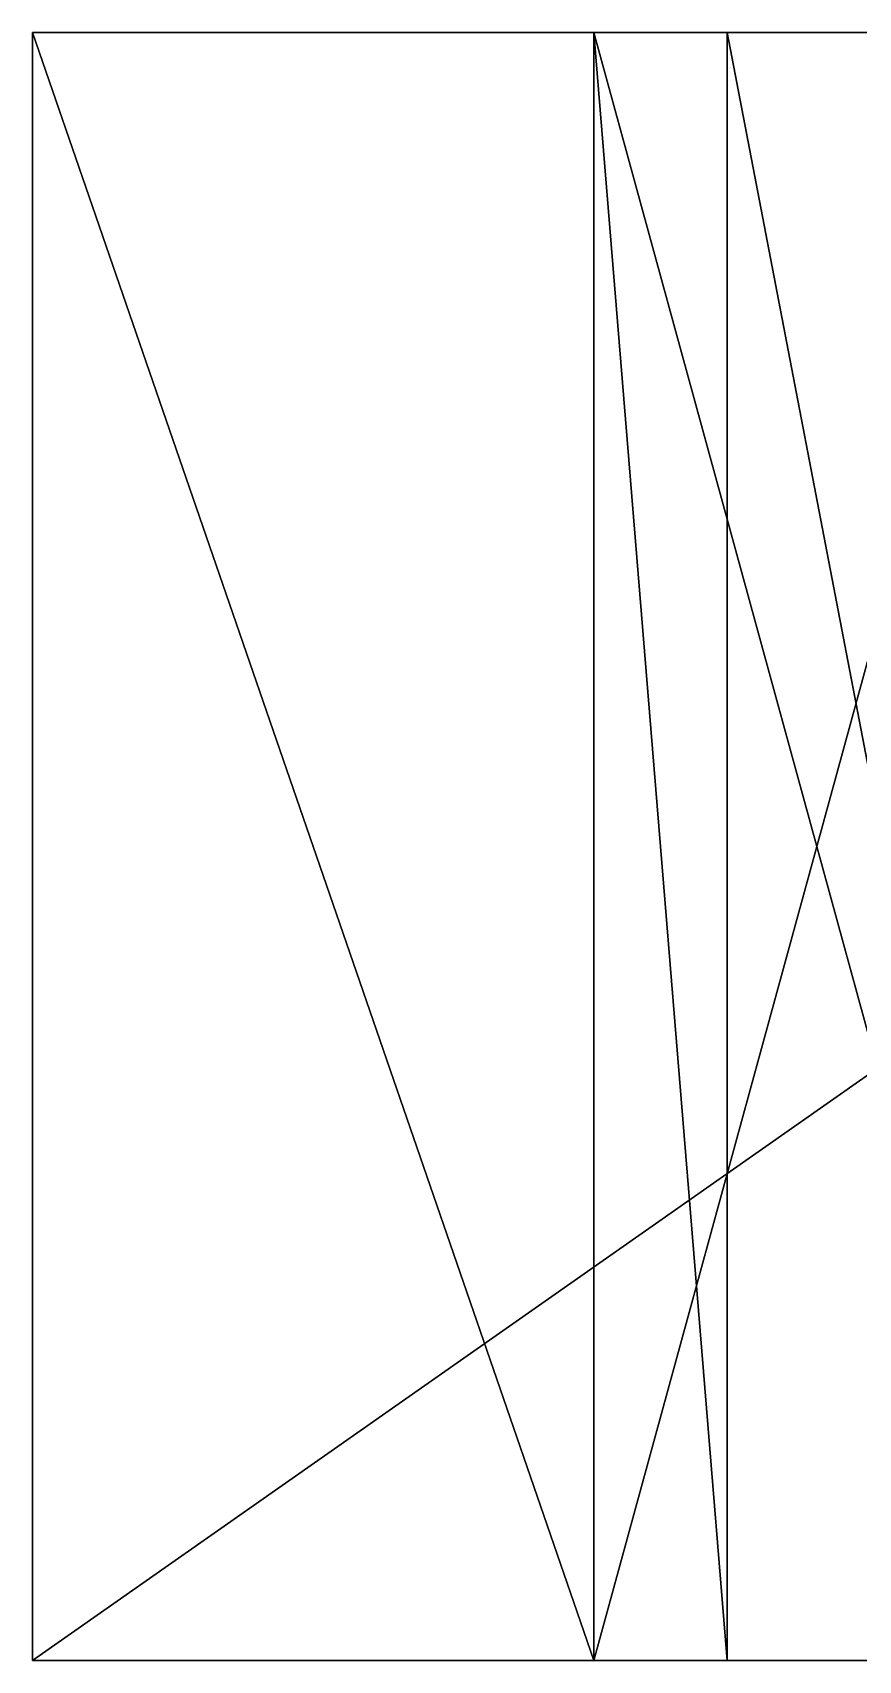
# Model space of a CAD drawing. Extents: x -474 to 401, y -269 to 261.
# Drawn here: x -65 to -58.34, y -269 to -255.88 of the extents above; entities that cross this region are included whole.
import ezdxf

# ---------------------------------------------------------------- set-up
doc = ezdxf.new("R2010")
doc.units = 0

msp = doc.modelspace()

# ---------------------------------------------------------------- meshes
at = {"layer": 'OBJECT170', "color": 50}
mesh = msp.add_polyface(dxfattribs=at)
corners = [(-56.880375, -269.000061, 1.6875), (-60.474998, -269.000061, 1.6875), (-65, -269.000061, 13), (-46.275879, -269.000061, 13), (-60.474998, -255.875061, 1.6875), (-56.880375, -255.875061, 1.6875), (-46.275879, -255.875061, 13), (-65, -255.875061, 13)]
mesh.append_faces([[corners[k] for k in face] for face in [(1, 3, 0), (5, 7, 4), (4, 0, 5), (2, 6, 3), (5, 3, 6), (1, 7, 2)]], dxfattribs={"vtx0": -1})
mesh.append_faces([[corners[k] for k in face] for face in [(1, 2, 3), (5, 6, 7), (4, 1, 0), (2, 7, 6), (5, 0, 3), (1, 4, 7)]], dxfattribs={"vtx2": -1})
at = {"layer": 'OBJECT171', "color": 50}
mesh = msp.add_polyface(dxfattribs=at)
corners = [(-60.474995, -269.000061, 1.6875), (-56.880383, -269.000061, 1.6875), (-59.399933, -269.000061, -1), (-59.399933, -255.875061, -1), (-56.880383, -255.875061, 1.6875), (-60.474995, -255.875061, 1.6875)]
mesh.append_faces([[corners[k] for k in face] for face in [(1, 2, 0), (4, 5, 3)]])
mesh.append_faces([[corners[k] for k in face] for face in [(0, 4, 1), (3, 1, 4), (2, 5, 0)]], dxfattribs={"vtx0": -1})
mesh.append_faces([[corners[k] for k in face] for face in [(0, 5, 4), (3, 2, 1), (2, 3, 5)]], dxfattribs={"vtx2": -1})

doc.saveas('drawing.dxf')
